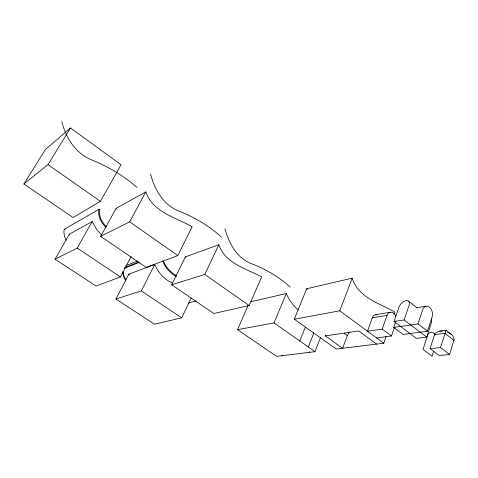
<?xml version="1.0" encoding="UTF-8"?>
<svg xmlns="http://www.w3.org/2000/svg" width="478" height="478" viewBox="0 0 478 478"><rect width="100%" height="100%" fill="white"/><g stroke="black" fill="none" stroke-linecap="round" stroke-linejoin="round"><path stroke-width="0.72" d="M442.311 331.027A12.924 11.125 13.4 0 0 439.437 331.164A9.417 8.096 13 0 0 438.242 331.493L435.249 333.339A5.174 4.445 12.5 0 0 434.514 334.672L430.045 348.677L439.097 355.501L449.589 354.497L453.933 340.318A5.216 4.469 13.5 0 0 454.082 338.806L452.618 335.646A9.446 8.108 13.4 0 0 451.77 334.755A12.93 11.125 13.5 0 0 447.569 332.192M430.045 348.677L440.471 347.56L446.064 330.34L451.16 334.23M433.552 351.336L432.016 356.182L423.018 349.424L427.493 335.556A6.758 4.726 78.8 0 1 434.861 334.253M394.009 321.491L404.131 319.937L408.989 305.645A7.021 3.997 -50.2 0 0 405.953 300.638A7.021 3.997 -50.2 0 0 398.885 307.396L394.009 321.491L416.398 338.382L426.711 337.104L431.311 322.871A6.925 4.171 -49.7 0 0 431.138 318.916M393.711 327.436L403.05 334.445L427.499 331.212L432.16 316.818A7.104 4.983 77.4 0 0 429.405 307.193A7.104 4.983 77.4 0 0 422.737 309.511L417.969 323.929L393.711 327.436L395.635 321.855M376.598 337.946L391.452 335.98L394.284 327.759M393.944 313.956L394.673 311.865C378.666 302.962 358.422 297.68 352.184 278.16L306.685 288.754L294.293 319.196L336.285 349.054L383.768 343.222L386.194 336.255M377.023 314.757A6.59 4.846 78 0 0 372.302 317.798L367.468 331.23L382.203 329.097L387.031 315.378A6.74 4.888 77.8 0 1 391.458 312.218A6.74 4.888 77.8 0 1 396.047 316.675M349.227 332.132L347.321 335.675L342.648 348.277L325.291 335.879L325.596 335.084M294.293 319.196L339.733 310.82L352.184 278.16M248.13 305.412L237.488 329.665L276.654 356.379L315.026 351.665L320.63 337.181M309.308 352.37L309.601 351.617M308.328 346.974L313.06 334.893A5.897 4.607 78.9 0 0 313.502 332.479M299.814 341.011L304.635 328.918A5.897 4.607 78.9 0 1 305.627 327.316M281.829 355.746L282.122 355.023M237.488 329.665L274.008 322.937L286.322 293.498L251.046 301.708M249.14 305.514L261.651 276.941C245.967 268.397 225.281 263.641 218.858 244.724L185.362 256.901L171.662 284.774L213.797 313.514L249.14 305.514L204.775 274.438L171.662 284.774M204.775 274.438L218.858 244.724M172.134 282.88C164.091 279.403 158.128 272.454 154.735 264.513L128.923 274.109L115.933 299.013L154.436 324.192L181.724 317.84L191.242 297.818M177.828 255.563L192.144 226.745C175.336 217.275 152.948 212.19 145.808 191.917L116.178 208.289L100.673 236.365L146.143 267.369L177.828 255.563L129.693 221.84L100.673 236.365M115.933 299.013L141.327 290.881L154.735 264.513M101.802 235.17L96.783 229.607L92.17 221.547L69.418 234.118L55.048 259.196L96.072 286.023L120.444 276.941L131.133 256.626M129.693 221.84L145.808 191.917M55.048 259.196L77.227 248.094L92.17 221.547M100.41 201.328L121.071 164.761L70.505 127.955L45.314 149.578L23.9 184.006L73.098 217.556L100.41 201.328L47.997 164.611L23.9 184.006M47.997 164.611L70.505 127.955M66.173 240.225L64.488 236.299L63.897 232.266A12.297 11.161 57.7 0 1 64.291 229.261L99.06 209.262L99.866 209.573A12.53 11.048 59.7 0 0 99.502 212.638C99.609 218.093 102.656 223.065 106.427 226.817M125.696 265.72L137.467 261.066M124.734 267.566L138.578 262.141M124.388 268.224L139.612 262.279M188.463 302.968L196.333 300.913M375.535 314.721L390.275 312.242M416.469 307.832L426.018 306.231M372.302 317.798L387.031 315.378M325.291 335.879L358.709 330.967L376.652 344.1M439.844 331.135L446.088 330.322M453.269 340.396L453.933 340.318L444.91 333.363L434.514 334.672L435.076 335.102M64.291 229.261L65.038 229.536M176.549 275.854C170.981 272.358 165.836 267.543 163.53 261.245M176.197 276.571C170.317 272.896 164.886 267.698 162.819 260.898M77.227 248.094L120.444 276.941M141.327 290.881L181.724 317.84M274.008 322.937L315.026 351.665M344.13 333.363L347.321 335.675M339.733 310.82L383.768 343.222M382.203 329.097L391.452 335.98M298.493 309.828C292.853 305.795 289.118 299.724 286.322 293.498M404.131 319.937L426.711 337.104M440.471 347.56L449.589 354.497M417.969 323.929L427.499 331.212M408.367 301.104L417.127 307.886M137.007 187.496C123.521 175.444 107.819 166.458 91.113 159.688C75.327 153.109 65.827 137.616 61.805 121.621M221.153 236.831C208.635 225.479 194.002 217.03 178.33 210.846C163.135 204.548 154.537 189.336 150.57 174.112M290.248 287.153C278.788 276.684 265.332 268.929 250.854 263.456C236.479 257.606 228.801 242.991 224.983 228.765M105.686 227.193C101.82 223.31 98.767 218.159 98.665 212.549A13.551 11.944 59.7 0 1 99.06 209.262M125.798 279.696L123.951 275.955L123.073 272.048M125.457 280.353L123.288 275.645L122.685 271.713M69.418 234.118L69.794 234.919M128.923 274.109L129.287 274.886M116.178 208.289L116.602 209.197M185.362 256.901L185.769 257.779M306.685 288.754L307.103 289.686M446.111 330.298A12.589 0.627 -74 0 1 446.129 330.806"/></g></svg>
